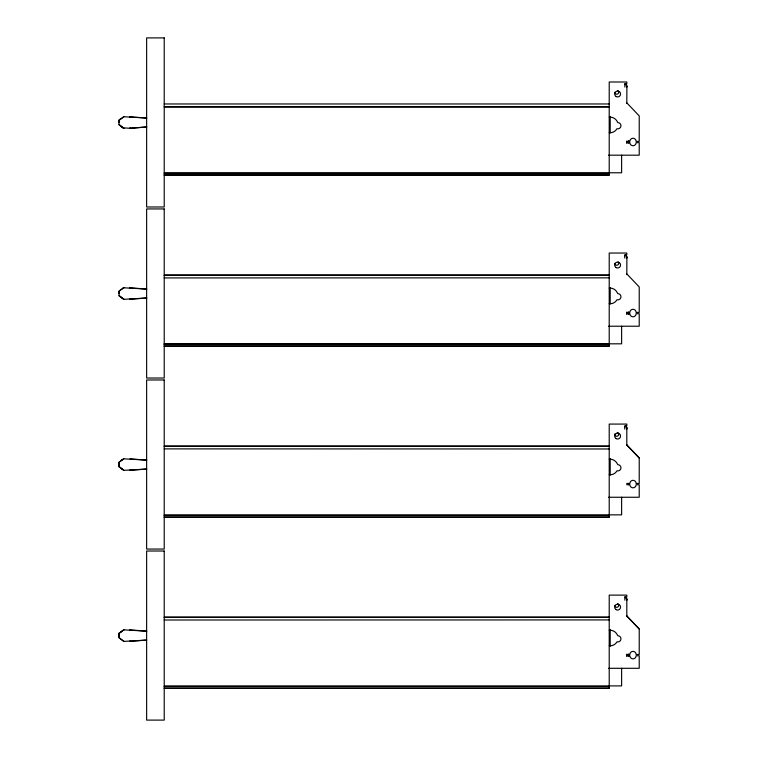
<?xml version="1.0" encoding="UTF-8"?>
<svg xmlns="http://www.w3.org/2000/svg" width="758" height="758" viewBox="0 0 758 758"><rect width="100%" height="100%" fill="white"/><g stroke="black" fill="none" stroke-linecap="round" stroke-linejoin="round"><path stroke-width="1.14" d="M626.913 86.374C626.752 88.042 627.103 84.422 625.824 84.252M626.913 257.407C628.069 257.834 623.256 250.907 624.857 258.108M626.913 428.45C628.069 428.876 623.256 421.95 624.857 429.142M626.913 599.483C626.752 601.16 627.103 597.541 625.824 597.37M119.11 291.176L118.779 293.469L119.11 291.176L123.81 287.784L146.73 289.092M146.73 460.125L123.81 458.827L119.11 462.219L118.873 464.502L119.205 466.805L123.81 470.358L146.73 469.041M146.73 640.074L123.81 641.391L119.11 637.838L118.779 635.545L119.11 633.252L123.81 629.86L146.73 631.168M119.11 462.219L119.11 466.805L123.819 470.358M118.779 635.545L119.11 633.252L123.819 629.86M120.664 118.674L119.11 120.143L118.779 122.426L119.11 120.143L123.819 116.741L146.73 118.049M120.664 289.708L119.205 291.176L119.11 295.762L123.81 299.315L146.73 297.998M119.205 462.219L122.445 459.357M120.759 289.708L123.819 287.784M120.759 460.75L123.81 458.827M123.895 116.741L119.205 120.134L118.873 122.426L119.11 124.729L122.54 127.799L130.092 128.282L146.73 126.965M122.531 288.315L123.895 287.784M123.895 629.86L119.205 633.252L118.873 635.545L119.205 637.838L123.895 641.391M130.092 128.282L130.092 127.799L130.016 128.282L146.635 126.965M130.092 299.315L130.092 298.832L130.016 299.315L146.635 297.998M130.092 470.358L130.092 469.875L130.016 470.358L146.635 469.041M130.092 641.391L130.092 640.908L130.016 641.391L145.517 640.159M624.857 87.066L624.857 83.844L626.809 83.844L626.809 81.997L609.214 81.997L609.214 175.221L164.221 175.221M164.221 103.969L609.214 103.969M164.221 106.802L609.214 106.802M164.221 106.897L609.214 106.897M609.214 117.073L610.199 117.073M609.214 132.593L610.199 132.593M626.809 141.367L629.898 141.367A3.108 3.108 0 0 1 633.006 138.259A3.108 3.108 0 0 1 636.104 141.367L639.221 141.367L639.221 115.908L626.809 102.861M626.809 142.646L629.898 142.646A3.108 3.108 0 0 0 633.006 145.744A3.108 3.108 0 0 0 636.104 142.646L639.221 142.646L639.221 155.182L608.627 155.182M608.627 172.777L621.626 172.777L621.626 155.182M164.221 172.976L609.214 172.976M164.221 173.269L609.214 173.269M164.221 174.927L609.214 174.927M164.221 275.012L609.214 275.012M164.221 275.306L609.214 275.306M164.221 277.93L609.214 277.845M609.214 288.116L610.199 288.116A7.76 7.76 0 0 1 616.917 292.086L617.846 293.649A3.108 3.108 0 0 1 620.925 297.164A3.108 3.108 0 0 1 617.05 299.751L616.917 299.846A7.76 7.76 0 0 1 610.199 303.731L609.214 303.626M626.809 312.4L629.898 312.4A3.108 3.108 0 0 1 633.006 309.302A3.108 3.108 0 0 1 636.104 312.4L639.221 312.4L639.221 286.95L626.809 273.903M626.809 313.679L629.898 313.679A3.108 3.108 0 0 0 633.006 316.787A3.108 3.108 0 0 0 636.104 313.679L639.221 313.679L639.221 326.224L608.627 326.224M164.221 343.819L621.626 343.819L621.626 326.224M164.221 344.009L609.214 344.009M164.221 344.303L609.214 344.303M164.221 345.961L609.214 345.961M164.221 346.254L609.214 346.254L609.214 253.039L626.809 253.039L626.809 254.887C622.877 254.129 627.453 256.128 626.809 258.108M164.221 446.045L609.214 446.045M164.221 446.339L609.214 446.339M164.221 448.878L609.214 448.973M609.214 459.149L610.199 459.149M609.214 474.669L610.199 474.669M608.627 497.257L639.221 497.257L639.221 484.722L636.104 484.722A3.108 3.108 0 0 1 633.006 487.82A3.108 3.108 0 0 1 629.898 484.722L626.809 484.722L626.809 483.443L629.898 483.443A3.108 3.108 0 0 1 633.006 480.335A3.108 3.108 0 0 1 636.104 483.443L639.221 483.443L639.221 457.984L626.809 444.946L639.221 457.984M608.627 514.853L621.626 514.853L621.626 497.257M164.221 515.052L609.214 515.052M164.221 515.345L609.214 515.345M164.221 517.003L609.214 517.003M164.221 517.297L609.214 517.297L609.214 424.073L626.809 424.073L626.809 425.92C622.877 425.162 627.453 427.161 626.809 429.142M624.857 600.184L624.857 596.963L626.809 596.963L626.809 595.115L609.214 595.115L609.214 688.34L164.221 688.34M164.221 617.088L609.214 617.088M164.221 617.382L609.214 617.382M164.221 620.006L609.214 619.921M609.214 630.192L610.199 630.192M609.214 645.702L610.199 645.702M626.809 654.476L629.898 654.476A3.108 3.108 0 0 1 633.006 651.378A3.108 3.108 0 0 1 636.104 654.476L639.221 654.476L639.221 629.026L626.809 615.979L639.221 629.026M626.809 655.755L629.898 655.755A3.108 3.108 0 0 0 633.006 658.863A3.108 3.108 0 0 0 636.104 655.755L639.221 655.755L639.221 668.3L608.627 668.3M608.627 685.895L621.626 685.895L621.626 668.3M164.221 686.085L609.214 686.085M164.221 686.378L609.214 686.378M164.221 688.046L609.214 688.046M146.635 118.049L134.82 117.168M146.635 289.092L130.035 287.784L130.016 288.315L130.092 287.784M146.635 460.125L130.035 458.827M146.635 631.168L130.035 629.86L130.016 630.4L130.092 629.86M130.092 116.741L130.092 117.282L130.016 116.741L133.91 117.083M123.819 128.273L119.11 124.729M123.819 299.315L119.11 295.762M123.895 128.282L119.205 124.729M123.895 299.315L119.205 295.762M123.895 470.358L119.11 466.805M624.857 83.844L626.288 85.18L626.809 87.066M624.857 596.963L626.288 598.299L626.809 600.184M626.894 86.014L626.809 103.505M626.894 257.057L626.809 274.548M628.761 140.495L628.761 143.404M628.761 311.841L628.761 314.532M628.761 483.377L628.761 484.769M628.761 653.927L628.761 656.523M626.809 141.054L626.809 143.442M626.809 312.097L626.809 314.475M626.809 427.702L626.809 445.59M626.809 598.744L626.809 616.624M626.809 654.173L626.809 656.551M610.199 116.59L610.199 132.963M610.199 287.633L610.199 304.005M610.199 458.666L610.199 475.039M610.199 629.709L610.199 646.081M617.723 90.562A1.952 1.952 0 0 1 617.723 93.945A1.952 1.952 0 0 1 614.795 92.258M610.199 132.688A7.76 7.76 0 0 0 616.917 128.813L617.05 128.718A3.108 3.108 0 0 0 620.925 126.122A3.108 3.108 0 0 0 617.846 122.616L616.917 121.053A7.76 7.76 0 0 0 610.199 117.168M618.13 261.908A1.952 1.952 0 0 1 617.495 265.101A1.952 1.952 0 0 1 614.795 263.291M618.433 433.358A1.952 1.952 0 0 1 617.003 436.267A1.952 1.952 0 0 1 614.861 433.832M617.249 432.448A1.952 1.952 0 0 1 618.13 432.951M610.199 474.764A7.76 7.76 0 0 0 616.917 470.889L617.05 470.794A3.108 3.108 0 0 0 620.925 468.198A3.108 3.108 0 0 0 617.846 464.692L616.917 463.129A7.76 7.76 0 0 0 610.199 459.253M617.723 603.681A1.952 1.952 0 0 1 617.723 607.063A1.952 1.952 0 0 1 614.795 605.377M610.199 645.807A7.76 7.76 0 0 0 616.917 641.922L617.05 641.827A3.108 3.108 0 0 0 620.925 639.24A3.108 3.108 0 0 0 617.846 635.735L616.917 634.171A7.76 7.76 0 0 0 610.199 630.286M164.221 37.9L146.635 37.9L146.635 206.981L164.221 206.981L164.221 37.9M164.221 208.943L146.635 208.943L146.635 378.024L164.221 378.024L164.221 208.943M164.221 379.976L146.635 379.976L146.635 549.057L164.221 549.057L164.221 379.976M164.221 551.019L146.635 551.019L146.635 720.1L164.221 720.1L164.221 551.019M616.159 96.541A2.928 2.928 0 0 0 620.565 94.001A2.928 2.928 0 0 0 616.159 91.462A2.928 2.928 0 0 0 616.159 96.541M616.159 267.583A2.928 2.928 0 0 0 620.565 265.044A2.928 2.928 0 0 0 616.159 262.505A2.928 2.928 0 0 0 616.159 267.583M616.159 438.617A2.928 2.928 0 0 0 620.565 436.077A2.928 2.928 0 0 0 616.159 433.538A2.928 2.928 0 0 0 616.159 438.617M616.159 609.659A2.928 2.928 0 0 0 620.565 607.12A2.928 2.928 0 0 0 616.159 604.581A2.928 2.928 0 0 0 616.159 609.659"/></g></svg>
